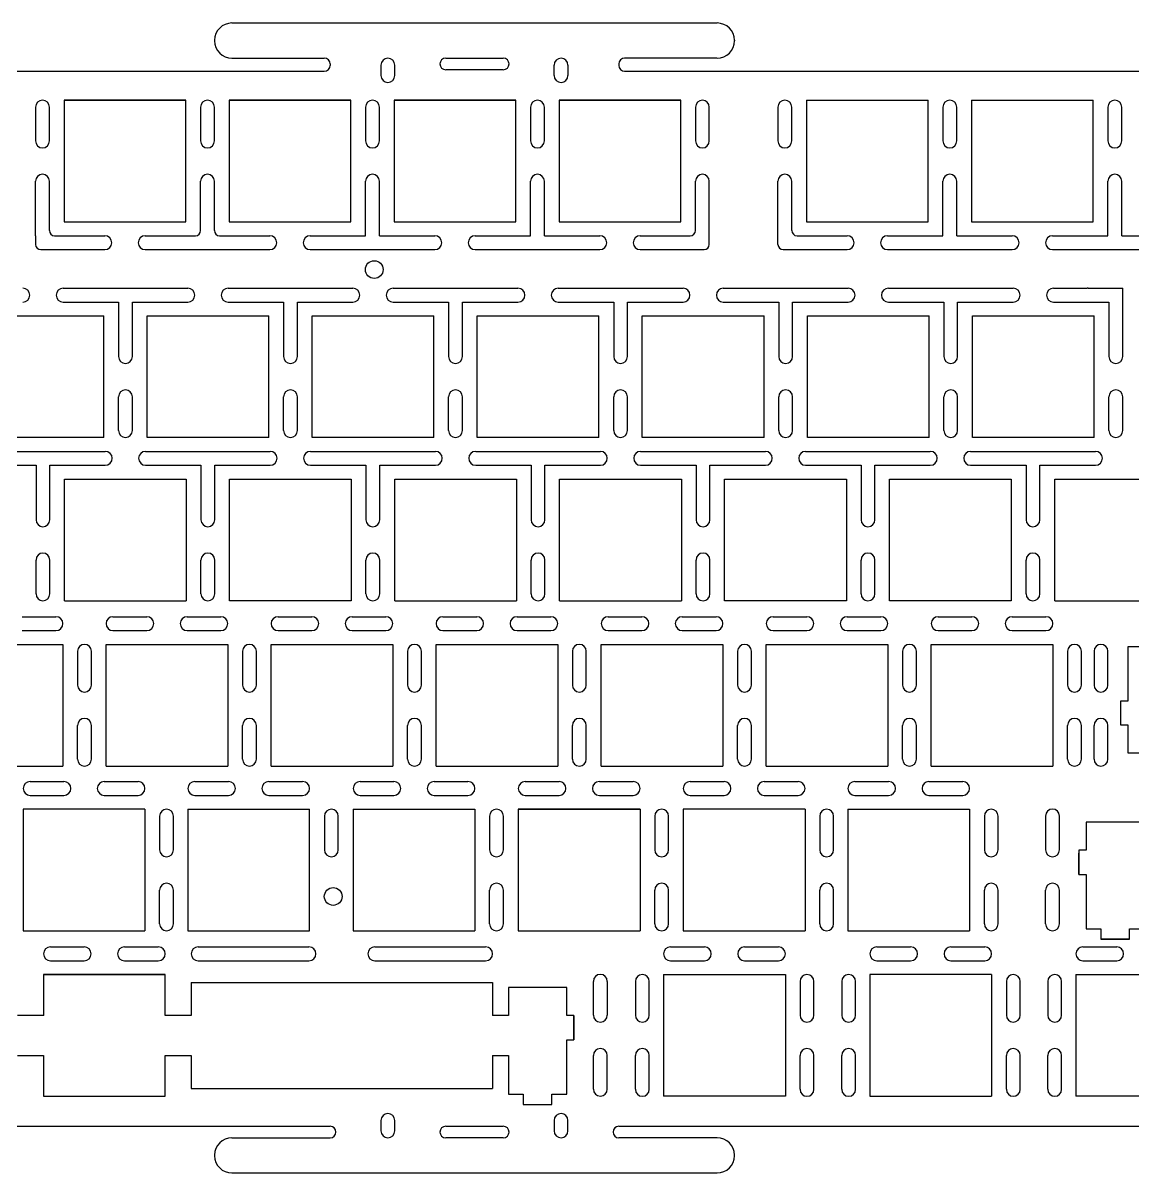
# Model space of a CAD drawing. Header units: millimetres. Extents: x -11 to 6802, y 2 to 721.
# Drawn here: x 6568.4 to 6696.5, y 554.9 to 687.6 of the extents above; entities that cross this region are included whole.
import ezdxf

# ---------------------------------------------------------------- set-up
doc = ezdxf.new("R2010")
doc.units = ezdxf.units.MM

msp = doc.modelspace()

# ---------------------------------------------------------------- linework, layer by layer
for p, q in [((6592.53, 687.634), (6648.53, 687.634)), ((6590.53, 685.634), (6590.53, 685.574)), ((6650.53, 685.634), (6650.53, 685.574)), ((6592.53, 683.574), (6603.19, 683.574)), ((6603.86, 682.904), (6603.86, 682.744)), ((6609.73, 682.774), (6609.73, 681.574)), ((6610.53, 683.574), (6610.53, 683.574)), ((6611.33, 681.574), (6611.33, 682.774)), ((6616.53, 682.904), (6616.53, 682.904)), ((6617.2, 683.574), (6623.84, 683.574)), ((6624.51, 682.904), (6624.51, 682.904)), ((6629.71, 681.574), (6629.71, 682.774)), ((6630.51, 683.574), (6630.51, 683.574)), ((6631.31, 682.774), (6631.31, 681.574)), ((6637.18, 682.904), (6637.18, 682.744)), ((6648.51, 683.574), (6637.85, 683.574)), ((6526.83, 682.074), (6603.19, 682.074)), ((6623.84, 682.234), (6617.2, 682.234)), ((6637.85, 682.074), (6714.21, 682.074)), ((6570.665, 678.714), (6570.665, 678.714)), ((6573.16, 678.714), (6573.16, 664.664)), ((6587.21, 678.714), (6573.16, 678.714)), ((6573.16, 678.714), (6587.21, 678.714)), ((6587.21, 664.664), (6587.21, 678.714)), ((6589.705, 678.714), (6589.705, 678.714)), ((6592.2, 678.714), (6592.2, 664.664)), ((6606.25, 678.714), (6592.2, 678.714)), ((6592.2, 678.714), (6606.25, 678.714)), ((6606.25, 664.664), (6606.25, 678.714)), ((6611.24, 678.714), (6611.24, 664.664)), ((6625.29, 678.714), (6611.24, 678.714)), ((6611.24, 678.714), (6625.29, 678.714)), ((6625.29, 664.664), (6625.29, 678.714)), ((6630.28, 678.714), (6630.28, 664.664)), ((6644.33, 678.714), (6630.28, 678.714)), ((6630.28, 678.714), (6644.33, 678.714)), ((6644.33, 664.664), (6644.33, 678.714)), ((6658.84, 678.714), (6672.89, 678.714)), ((6658.84, 678.714), (6672.89, 678.714)), ((6658.84, 678.714), (6658.84, 664.664)), ((6672.89, 664.664), (6672.89, 678.714)), ((6677.88, 678.714), (6677.88, 664.664)), ((6677.88, 678.714), (6691.93, 678.714)), ((6677.88, 678.714), (6691.93, 678.714)), ((6691.93, 664.664), (6691.93, 678.714)), ((6569.865, 677.914), (6569.865, 674.014)), ((6571.465, 674.014), (6571.465, 677.914)), ((6588.905, 677.914), (6588.905, 674.014)), ((6590.505, 674.014), (6590.505, 677.914)), ((6607.945, 677.914), (6607.945, 674.014)), ((6609.545, 674.014), (6609.545, 677.914)), ((6626.985, 677.914), (6626.985, 674.014)), ((6628.585, 674.014), (6628.585, 677.914)), ((6646.025, 677.914), (6646.025, 674.014)), ((6647.625, 674.014), (6647.625, 677.914)), ((6655.545, 677.914), (6655.545, 674.014)), ((6657.145, 674.014), (6657.145, 677.914)), ((6674.585, 677.914), (6674.585, 674.014)), ((6676.185, 674.014), (6676.185, 677.914)), ((6693.625, 677.914), (6693.625, 674.014)), ((6695.225, 674.014), (6695.225, 677.914)), ((6570.665, 673.214), (6570.665, 673.214)), ((6589.705, 673.214), (6589.705, 673.214)), ((6608.745, 673.214), (6608.745, 673.214)), ((6627.785, 673.214), (6627.785, 673.214)), ((6646.825, 673.214), (6646.825, 673.214)), ((6656.345, 673.214), (6656.345, 673.214)), ((6675.385, 673.214), (6675.385, 673.214)), ((6694.425, 673.214), (6694.425, 673.214)), ((6569.865, 663.069), (6569.865, 669.364)), ((6570.665, 670.164), (6570.665, 670.164)), ((6571.465, 663.669), (6571.465, 669.364)), ((6588.905, 663.669), (6588.905, 669.364)), ((6589.705, 670.164), (6589.705, 670.164)), ((6590.505, 663.669), (6590.505, 669.364)), ((6607.945, 663.069), (6607.945, 669.364)), ((6608.745, 670.164), (6608.745, 670.164)), ((6609.545, 663.069), (6609.545, 669.364)), ((6626.985, 663.069), (6626.985, 669.364)), ((6627.785, 670.164), (6627.785, 670.164)), ((6628.585, 663.069), (6628.585, 669.364)), ((6646.025, 663.669), (6646.025, 669.364)), ((6646.825, 670.164), (6646.825, 670.164)), ((6647.625, 662.069), (6647.625, 669.364)), ((6655.545, 662.069), (6655.545, 669.364)), ((6656.345, 670.164), (6656.345, 670.164)), ((6657.145, 663.669), (6657.145, 669.364)), ((6674.585, 663.069), (6674.585, 669.364)), ((6675.385, 670.164), (6675.385, 670.164)), ((6676.185, 663.069), (6676.185, 669.364)), ((6693.625, 663.069), (6693.625, 669.364)), ((6694.425, 670.164), (6694.425, 670.164)), ((6695.225, 663.069), (6695.225, 669.364)), ((6573.16, 664.664), (6587.21, 664.664)), ((6592.2, 664.664), (6606.25, 664.664)), ((6611.24, 664.664), (6625.29, 664.664)), ((6630.28, 664.664), (6644.33, 664.664)), ((6658.84, 664.664), (6672.89, 664.664)), ((6677.88, 664.664), (6691.93, 664.664)), ((6569.865, 663.069), (6569.865, 662.069)), ((6572.065, 663.069), (6573.96, 663.069)), ((6573.96, 663.069), (6577.86, 663.069)), ((6582.51, 663.069), (6588.305, 663.069)), ((6591.105, 663.069), (6593, 663.069)), ((6593, 663.069), (6596.9, 663.069)), ((6601.55, 663.069), (6607.945, 663.069)), ((6609.545, 663.069), (6612.04, 663.069)), ((6612.04, 663.069), (6615.94, 663.069)), ((6620.59, 663.069), (6626.985, 663.069)), ((6628.585, 663.069), (6631.08, 663.069)), ((6631.08, 663.069), (6634.98, 663.069)), ((6639.63, 663.069), (6645.425, 663.069)), ((6657.745, 663.069), (6659.64, 663.069)), ((6659.64, 663.069), (6663.54, 663.069)), ((6668.19, 663.069), (6674.585, 663.069)), ((6676.185, 663.069), (6678.68, 663.069)), ((6678.68, 663.069), (6682.58, 663.069)), ((6687.23, 663.069), (6693.625, 663.069)), ((6695.225, 663.069), (6697.72, 663.069)), ((6570.465, 661.469), (6573.96, 661.469)), ((6573.96, 661.469), (6577.86, 661.469)), ((6582.51, 661.469), (6593, 661.469)), ((6593, 661.469), (6596.9, 661.469)), ((6601.55, 661.469), (6612.04, 661.469)), ((6612.04, 661.469), (6615.94, 661.469)), ((6620.59, 661.469), (6631.08, 661.469)), ((6631.08, 661.469), (6634.98, 661.469)), ((6639.63, 661.469), (6647.025, 661.469)), ((6656.145, 661.469), (6659.64, 661.469)), ((6659.64, 661.469), (6663.54, 661.469)), ((6668.19, 661.469), (6678.68, 661.469)), ((6678.68, 661.469), (6682.58, 661.469)), ((6687.23, 661.469), (6697.72, 661.469)), ((6573.04, 657.019), (6583.54, 657.019)), ((6583.54, 657.019), (6587.44, 657.019)), ((6592.09, 657.019), (6602.59, 657.019)), ((6602.59, 657.019), (6606.49, 657.019)), ((6611.14, 657.019), (6621.64, 657.019)), ((6621.64, 657.019), (6625.54, 657.019)), ((6630.19, 657.019), (6640.69, 657.019)), ((6640.69, 657.019), (6644.59, 657.019)), ((6649.24, 657.019), (6659.74, 657.019)), ((6659.74, 657.019), (6663.64, 657.019)), ((6668.29, 657.019), (6678.79, 657.019)), ((6678.79, 657.019), (6682.69, 657.019)), ((6687.34, 657.019), (6691.24, 657.019)), ((6691.329, 657.014), (6695.335, 657.014)), ((6695.335, 649.124), (6695.335, 657.014)), ((6573.04, 655.419), (6579.435, 655.419)), ((6579.435, 655.419), (6579.435, 649.124)), ((6581.035, 649.124), (6581.035, 655.419)), ((6581.035, 655.419), (6583.54, 655.419)), ((6583.54, 655.419), (6587.44, 655.419)), ((6592.09, 655.419), (6598.485, 655.419)), ((6598.485, 655.419), (6598.485, 649.124)), ((6600.085, 649.124), (6600.085, 655.419)), ((6600.085, 655.419), (6602.59, 655.419)), ((6602.59, 655.419), (6606.49, 655.419)), ((6611.14, 655.419), (6617.535, 655.419)), ((6617.535, 655.419), (6617.535, 649.124)), ((6619.135, 649.124), (6619.135, 655.419)), ((6619.135, 655.419), (6621.64, 655.419)), ((6621.64, 655.419), (6625.54, 655.419)), ((6630.19, 655.419), (6636.585, 655.419)), ((6636.585, 655.419), (6636.585, 649.124)), ((6638.185, 649.124), (6638.185, 655.419)), ((6638.185, 655.419), (6640.69, 655.419)), ((6640.69, 655.419), (6644.59, 655.419)), ((6649.24, 655.419), (6655.635, 655.419)), ((6655.635, 655.419), (6655.635, 649.124)), ((6657.235, 649.124), (6657.235, 655.419)), ((6657.235, 655.419), (6659.74, 655.419)), ((6659.74, 655.419), (6663.64, 655.419)), ((6668.29, 655.419), (6674.685, 655.419)), ((6674.685, 655.419), (6674.685, 649.124)), ((6676.285, 649.124), (6676.285, 655.419)), ((6676.285, 655.419), (6678.79, 655.419)), ((6678.79, 655.419), (6682.69, 655.419)), ((6687.34, 655.419), (6693.735, 655.419)), ((6693.735, 655.419), (6693.735, 649.124)), ((6563.69, 653.824), (6577.74, 653.824)), ((6577.74, 639.774), (6577.74, 653.824)), ((6582.74, 639.774), (6582.74, 653.824)), ((6582.74, 653.824), (6596.79, 653.824)), ((6596.79, 639.774), (6596.79, 653.824)), ((6601.79, 639.774), (6601.79, 653.824)), ((6601.79, 653.824), (6615.84, 653.824)), ((6615.84, 639.774), (6615.84, 653.824)), ((6620.84, 639.774), (6620.84, 653.824)), ((6620.84, 653.824), (6634.89, 653.824)), ((6634.89, 639.774), (6634.89, 653.824)), ((6639.89, 639.774), (6639.89, 653.824)), ((6639.89, 653.824), (6653.94, 653.824)), ((6653.94, 639.774), (6653.94, 653.824)), ((6658.94, 639.774), (6658.94, 653.824)), ((6658.94, 653.824), (6672.99, 653.824)), ((6672.99, 639.774), (6672.99, 653.824)), ((6677.99, 639.774), (6677.99, 653.824)), ((6677.99, 653.824), (6692.04, 653.824)), ((6692.04, 639.774), (6692.04, 653.824)), ((6580.235, 648.324), (6580.235, 648.324)), ((6599.285, 648.324), (6599.285, 648.324)), ((6618.335, 648.324), (6618.335, 648.324)), ((6637.385, 648.324), (6637.385, 648.324)), ((6656.435, 648.324), (6656.435, 648.324)), ((6675.485, 648.324), (6675.485, 648.324)), ((6694.535, 648.324), (6694.535, 648.324)), ((6580.235, 645.274), (6580.235, 645.274)), ((6599.285, 645.274), (6599.285, 645.274)), ((6618.335, 645.274), (6618.335, 645.274)), ((6637.385, 645.274), (6637.385, 645.274)), ((6656.435, 645.274), (6656.435, 645.274)), ((6675.485, 645.274), (6675.485, 645.274)), ((6694.535, 645.274), (6694.535, 645.274)), ((6579.435, 640.574), (6579.435, 644.474)), ((6581.035, 640.574), (6581.035, 644.474)), ((6598.485, 640.574), (6598.485, 644.474)), ((6600.085, 640.574), (6600.085, 644.474)), ((6617.535, 640.574), (6617.535, 644.474)), ((6619.135, 640.574), (6619.135, 644.474)), ((6636.585, 640.574), (6636.585, 644.474)), ((6638.185, 640.574), (6638.185, 644.474)), ((6655.635, 640.574), (6655.635, 644.474)), ((6657.235, 640.574), (6657.235, 644.474)), ((6674.685, 640.574), (6674.685, 644.474)), ((6676.285, 640.574), (6676.285, 644.474)), ((6693.735, 640.574), (6693.735, 644.474)), ((6695.335, 640.574), (6695.335, 644.474)), ((6577.74, 639.774), (6563.69, 639.774)), ((6580.235, 639.774), (6580.235, 639.774)), ((6596.79, 639.774), (6582.74, 639.774)), ((6599.285, 639.774), (6599.285, 639.774)), ((6615.84, 639.774), (6601.79, 639.774)), ((6618.335, 639.774), (6618.335, 639.774)), ((6634.89, 639.774), (6620.84, 639.774)), ((6637.385, 639.774), (6637.385, 639.774)), ((6653.94, 639.774), (6639.89, 639.774)), ((6656.435, 639.774), (6656.435, 639.774)), ((6672.99, 639.774), (6658.94, 639.774)), ((6675.485, 639.774), (6675.485, 639.774)), ((6692.04, 639.774), (6677.99, 639.774)), ((6694.535, 639.774), (6694.535, 639.774)), ((6563.52, 638.179), (6574.01, 638.179)), ((6574.01, 638.179), (6577.91, 638.179)), ((6582.56, 638.179), (6593.05, 638.179)), ((6593.05, 638.179), (6596.95, 638.179)), ((6601.6, 638.179), (6612.11, 638.179)), ((6612.11, 638.179), (6616.01, 638.179)), ((6620.66, 638.179), (6631.15, 638.179)), ((6631.15, 638.179), (6635.05, 638.179)), ((6639.7, 638.179), (6650.19, 638.179)), ((6650.19, 638.179), (6654.09, 638.179)), ((6658.74, 638.179), (6669.23, 638.179)), ((6669.23, 638.179), (6673.13, 638.179)), ((6677.78, 638.179), (6688.29, 638.179)), ((6688.29, 638.179), (6692.19, 638.179)), ((6563.52, 636.579), (6569.915, 636.579)), ((6569.915, 636.579), (6569.915, 630.284)), ((6571.515, 630.284), (6571.515, 636.579)), ((6571.515, 636.579), (6577.91, 636.579)), ((6582.56, 636.579), (6588.955, 636.579)), ((6588.955, 636.579), (6588.955, 630.284)), ((6590.555, 630.284), (6590.555, 636.579)), ((6590.555, 636.579), (6593.05, 636.579)), ((6593.05, 636.579), (6596.95, 636.579)), ((6601.6, 636.579), (6607.995, 636.579)), ((6607.995, 636.579), (6607.995, 630.284)), ((6609.595, 630.284), (6609.595, 636.579)), ((6609.595, 636.579), (6612.11, 636.579)), ((6612.11, 636.579), (6616.01, 636.579)), ((6620.66, 636.579), (6627.055, 636.579)), ((6627.055, 636.579), (6627.055, 630.284)), ((6628.655, 630.284), (6628.655, 636.579)), ((6628.655, 636.579), (6631.15, 636.579)), ((6631.15, 636.579), (6635.05, 636.579)), ((6639.7, 636.579), (6646.095, 636.579)), ((6646.095, 636.579), (6646.095, 630.284)), ((6647.695, 630.284), (6647.695, 636.579)), ((6647.695, 636.579), (6650.19, 636.579)), ((6650.19, 636.579), (6654.09, 636.579)), ((6658.74, 636.579), (6665.135, 636.579)), ((6665.135, 636.579), (6665.135, 630.284)), ((6666.735, 630.284), (6666.735, 636.579)), ((6666.735, 636.579), (6669.23, 636.579)), ((6669.23, 636.579), (6673.13, 636.579)), ((6677.78, 636.579), (6684.175, 636.579)), ((6684.175, 636.579), (6684.175, 630.284)), ((6685.775, 630.284), (6685.775, 636.579)), ((6685.775, 636.579), (6688.29, 636.579)), ((6688.29, 636.579), (6692.19, 636.579)), ((6573.21, 620.934), (6573.21, 634.984)), ((6573.21, 634.984), (6587.26, 634.984)), ((6587.26, 634.984), (6587.26, 620.934)), ((6592.25, 620.934), (6592.25, 634.984)), ((6592.25, 634.984), (6606.3, 634.984)), ((6606.3, 634.984), (6606.3, 620.934)), ((6611.31, 620.934), (6611.31, 634.984)), ((6611.31, 634.984), (6625.36, 634.984)), ((6625.36, 634.984), (6625.36, 620.934)), ((6630.35, 620.934), (6630.35, 634.984)), ((6630.35, 634.984), (6644.4, 634.984)), ((6644.4, 634.984), (6644.4, 620.934)), ((6649.39, 620.934), (6649.39, 634.984)), ((6649.39, 634.984), (6663.44, 634.984)), ((6663.44, 634.984), (6663.44, 620.934)), ((6668.43, 620.934), (6668.43, 634.984)), ((6668.43, 634.984), (6682.48, 634.984)), ((6682.48, 634.984), (6682.48, 620.934)), ((6687.49, 620.934), (6687.49, 634.984)), ((6687.49, 634.984), (6701.54, 634.984)), ((6570.715, 629.484), (6570.715, 629.484)), ((6589.755, 629.484), (6589.755, 629.484)), ((6608.795, 629.484), (6608.795, 629.484)), ((6627.855, 629.484), (6627.855, 629.484)), ((6646.895, 629.484), (6646.895, 629.484)), ((6665.935, 629.484), (6665.935, 629.484)), ((6684.975, 629.484), (6684.975, 629.484)), ((6569.915, 621.734), (6569.915, 625.634)), ((6570.715, 626.434), (6570.715, 626.434)), ((6571.515, 621.734), (6571.515, 625.634)), ((6588.955, 621.734), (6588.955, 625.634)), ((6589.755, 626.434), (6589.755, 626.434)), ((6590.555, 621.734), (6590.555, 625.634)), ((6607.995, 621.734), (6607.995, 625.634)), ((6608.795, 626.434), (6608.795, 626.434)), ((6609.595, 621.734), (6609.595, 625.634)), ((6627.055, 621.734), (6627.055, 625.634)), ((6627.855, 626.434), (6627.855, 626.434)), ((6628.655, 621.734), (6628.655, 625.634)), ((6646.095, 621.734), (6646.095, 625.634)), ((6646.895, 626.434), (6646.895, 626.434)), ((6647.695, 621.734), (6647.695, 625.634)), ((6665.135, 621.734), (6665.135, 625.634)), ((6665.935, 626.434), (6665.935, 626.434)), ((6666.735, 621.734), (6666.735, 625.634)), ((6684.175, 621.734), (6684.175, 625.634)), ((6684.975, 626.434), (6684.975, 626.434)), ((6685.775, 621.734), (6685.775, 625.634)), ((6570.715, 620.934), (6570.715, 620.934)), ((6573.21, 620.934), (6587.26, 620.934)), ((6589.755, 620.934), (6589.755, 620.934)), ((6606.3, 620.934), (6592.25, 620.934)), ((6608.795, 620.934), (6608.795, 620.934)), ((6611.31, 620.934), (6625.36, 620.934)), ((6627.855, 620.934), (6627.855, 620.934)), ((6630.35, 620.934), (6644.4, 620.934)), ((6646.895, 620.934), (6646.895, 620.934)), ((6663.44, 620.934), (6649.39, 620.934)), ((6665.935, 620.934), (6665.935, 620.934)), ((6682.48, 620.934), (6668.43, 620.934)), ((6684.975, 620.934), (6684.975, 620.934)), ((6687.49, 620.934), (6701.54, 620.934)), ((6568.32, 619.089), (6572.22, 619.089)), ((6578.8, 619.089), (6582.7, 619.089)), ((6587.35, 619.089), (6591.25, 619.089)), ((6597.85, 619.089), (6601.75, 619.089)), ((6606.4, 619.089), (6610.3, 619.089)), ((6616.88, 619.089), (6620.78, 619.089)), ((6625.43, 619.089), (6629.33, 619.089)), ((6635.95, 619.089), (6639.85, 619.089)), ((6644.5, 619.089), (6648.4, 619.089)), ((6654.98, 619.089), (6658.88, 619.089)), ((6663.53, 619.089), (6667.43, 619.089)), ((6674.03, 619.089), (6677.93, 619.089)), ((6682.58, 619.089), (6686.48, 619.089)), ((6568.32, 617.489), (6572.22, 617.489)), ((6578.8, 617.489), (6582.7, 617.489)), ((6587.35, 617.489), (6591.25, 617.489)), ((6597.85, 617.489), (6601.75, 617.489)), ((6606.4, 617.489), (6610.3, 617.489)), ((6616.88, 617.489), (6620.78, 617.489)), ((6625.43, 617.489), (6629.33, 617.489)), ((6635.95, 617.489), (6639.85, 617.489)), ((6644.5, 617.489), (6648.4, 617.489)), ((6654.98, 617.489), (6658.88, 617.489)), ((6663.53, 617.489), (6667.43, 617.489)), ((6674.03, 617.489), (6677.93, 617.489)), ((6682.58, 617.489), (6686.48, 617.489)), ((6558.97, 615.894), (6573.02, 615.894)), ((6573.02, 615.894), (6573.02, 601.844)), ((6574.715, 615.094), (6574.715, 611.194)), ((6576.315, 611.194), (6576.315, 615.094)), ((6578, 601.844), (6578, 615.894)), ((6578, 615.894), (6592.05, 615.894)), ((6592.05, 615.894), (6592.05, 601.844)), ((6593.745, 615.094), (6593.745, 611.194)), ((6595.345, 611.194), (6595.345, 615.094)), ((6597.05, 601.844), (6597.05, 615.894)), ((6597.05, 615.894), (6611.1, 615.894)), ((6611.1, 615.894), (6611.1, 601.844)), ((6612.795, 615.094), (6612.795, 611.194)), ((6614.395, 611.194), (6614.395, 615.094)), ((6616.08, 601.844), (6616.08, 615.894)), ((6616.08, 615.894), (6630.13, 615.894)), ((6630.13, 615.894), (6630.13, 601.844)), ((6631.825, 615.094), (6631.825, 611.194)), ((6633.425, 611.194), (6633.425, 615.094)), ((6635.15, 601.844), (6635.15, 615.894)), ((6635.15, 615.894), (6649.2, 615.894)), ((6649.2, 615.894), (6649.2, 601.844)), ((6650.895, 615.094), (6650.895, 611.194)), ((6652.495, 611.194), (6652.495, 615.094)), ((6654.18, 601.844), (6654.18, 615.894)), ((6654.18, 615.894), (6668.23, 615.894)), ((6668.23, 615.894), (6668.23, 601.844)), ((6669.925, 615.094), (6669.925, 611.194)), ((6671.525, 611.194), (6671.525, 615.094)), ((6673.23, 601.844), (6673.23, 615.894)), ((6673.23, 615.894), (6687.28, 615.894)), ((6687.28, 615.894), (6687.28, 601.844)), ((6688.975, 615.094), (6688.975, 611.194)), ((6690.575, 611.194), (6690.575, 615.094)), ((6692.025, 615.094), (6692.025, 611.194)), ((6693.625, 611.194), (6693.625, 615.094)), ((6575.515, 610.394), (6575.515, 610.394)), ((6594.545, 610.394), (6594.545, 610.394)), ((6613.595, 610.394), (6613.595, 610.394)), ((6632.625, 610.394), (6632.625, 610.394)), ((6651.695, 610.394), (6651.695, 610.394)), ((6670.725, 610.394), (6670.725, 610.394)), ((6689.775, 610.394), (6689.775, 610.394)), ((6692.825, 610.394), (6692.825, 610.394)), ((6575.515, 607.344), (6575.515, 607.344)), ((6594.545, 607.344), (6594.545, 607.344)), ((6613.595, 607.344), (6613.595, 607.344)), ((6632.625, 607.344), (6632.625, 607.344)), ((6651.695, 607.344), (6651.695, 607.344)), ((6670.725, 607.344), (6670.725, 607.344)), ((6689.775, 607.344), (6689.775, 607.344)), ((6692.825, 607.344), (6692.825, 607.344)), ((6574.715, 602.644), (6574.715, 606.544)), ((6576.315, 602.644), (6576.315, 606.544)), ((6593.745, 602.644), (6593.745, 606.544)), ((6595.345, 602.644), (6595.345, 606.544)), ((6612.795, 602.644), (6612.795, 606.544)), ((6614.395, 602.644), (6614.395, 606.544)), ((6631.825, 602.644), (6631.825, 606.544)), ((6633.425, 602.644), (6633.425, 606.544)), ((6650.895, 602.644), (6650.895, 606.544)), ((6652.495, 602.644), (6652.495, 606.544)), ((6669.925, 602.644), (6669.925, 606.544)), ((6671.525, 602.644), (6671.525, 606.544)), ((6688.975, 602.644), (6688.975, 606.544)), ((6690.575, 602.644), (6690.575, 606.544)), ((6692.025, 602.644), (6692.025, 606.544)), ((6693.625, 602.644), (6693.625, 606.544)), ((6558.97, 601.844), (6573.02, 601.844)), ((6575.515, 601.844), (6575.515, 601.844)), ((6578, 601.844), (6592.05, 601.844)), ((6594.545, 601.844), (6594.545, 601.844)), ((6597.05, 601.844), (6611.1, 601.844)), ((6613.595, 601.844), (6613.595, 601.844)), ((6616.08, 601.844), (6630.13, 601.844)), ((6632.625, 601.844), (6632.625, 601.844)), ((6635.15, 601.844), (6649.2, 601.844)), ((6651.695, 601.844), (6651.695, 601.844)), ((6654.18, 601.844), (6668.23, 601.844)), ((6670.725, 601.844), (6670.725, 601.844)), ((6673.23, 601.844), (6687.28, 601.844)), ((6689.775, 601.844), (6689.775, 601.844)), ((6692.825, 601.844), (6692.825, 601.844)), ((6569.24, 600.064), (6573.14, 600.064)), ((6577.79, 600.064), (6581.69, 600.064)), ((6588.24, 600.064), (6592.14, 600.064)), ((6596.79, 600.064), (6600.69, 600.064)), ((6607.32, 600.064), (6611.22, 600.064)), ((6615.87, 600.064), (6619.77, 600.064)), ((6626.38, 600.064), (6630.28, 600.064)), ((6634.93, 600.064), (6638.83, 600.064)), ((6645.42, 600.064), (6649.32, 600.064)), ((6653.97, 600.064), (6657.87, 600.064)), ((6664.42, 600.064), (6668.32, 600.064)), ((6672.97, 600.064), (6676.87, 600.064)), ((6569.24, 598.464), (6573.14, 598.464)), ((6577.79, 598.464), (6581.69, 598.464)), ((6588.24, 598.464), (6592.14, 598.464)), ((6596.79, 598.464), (6600.69, 598.464)), ((6607.32, 598.464), (6611.22, 598.464)), ((6615.87, 598.464), (6619.77, 598.464)), ((6626.38, 598.464), (6630.28, 598.464)), ((6634.93, 598.464), (6638.83, 598.464)), ((6645.42, 598.464), (6649.32, 598.464)), ((6653.97, 598.464), (6657.87, 598.464)), ((6664.42, 598.464), (6668.32, 598.464)), ((6672.97, 598.464), (6676.87, 598.464)), ((6568.44, 596.874), (6568.44, 582.824)), ((6582.49, 596.874), (6568.44, 596.874)), ((6582.49, 596.874), (6582.49, 582.824)), ((6587.44, 596.874), (6601.49, 596.874)), ((6587.44, 596.874), (6587.44, 582.824)), ((6587.44, 596.874), (6601.49, 596.874)), ((6587.44, 596.874), (6601.49, 596.874)), ((6587.44, 596.874), (6601.49, 596.874)), ((6601.49, 582.824), (6601.49, 596.874)), ((6606.52, 596.874), (6620.57, 596.874)), ((6606.52, 596.874), (6606.52, 582.824)), ((6606.52, 596.874), (6620.57, 596.874)), ((6606.52, 596.874), (6620.57, 596.874)), ((6620.57, 596.874), (6620.57, 582.824)), ((6625.58, 596.874), (6625.58, 582.824)), ((6639.63, 596.874), (6625.58, 596.874)), ((6625.58, 596.874), (6639.63, 596.874)), ((6639.63, 596.874), (6639.63, 582.824)), ((6644.62, 596.874), (6644.62, 582.824)), ((6658.67, 596.874), (6644.62, 596.874)), ((6658.67, 596.874), (6658.67, 582.824)), ((6663.62, 596.874), (6677.67, 596.874)), ((6663.62, 596.874), (6663.62, 582.824)), ((6663.62, 596.874), (6677.67, 596.874)), ((6663.62, 596.874), (6677.67, 596.874)), ((6663.62, 596.874), (6677.67, 596.874)), ((6663.62, 596.874), (6663.62, 582.824)), ((6677.67, 596.874), (6677.67, 582.824)), ((6677.67, 596.874), (6677.67, 582.824)), ((6584.185, 596.074), (6584.185, 592.174)), ((6585.785, 592.174), (6585.785, 596.074)), ((6603.205, 596.074), (6603.205, 592.174)), ((6604.805, 592.174), (6604.805, 596.074)), ((6622.265, 596.074), (6622.265, 592.174)), ((6623.865, 592.174), (6623.865, 596.074)), ((6641.325, 596.074), (6641.325, 592.174)), ((6642.925, 592.174), (6642.925, 596.074)), ((6660.365, 596.074), (6660.365, 592.174)), ((6661.965, 592.174), (6661.965, 596.074)), ((6679.365, 596.074), (6679.365, 592.174)), ((6680.965, 592.174), (6680.965, 596.074)), ((6686.43, 596.079), (6686.43, 592.179)), ((6688.03, 592.179), (6688.03, 596.079)), ((6584.985, 591.374), (6584.985, 591.374)), ((6604.005, 591.374), (6604.005, 591.374)), ((6623.065, 591.374), (6623.065, 591.374)), ((6642.125, 591.374), (6642.125, 591.374)), ((6661.165, 591.374), (6661.165, 591.374)), ((6680.165, 591.374), (6680.165, 591.374)), ((6687.23, 591.379), (6687.23, 591.379)), ((6690.275, 589.339), (6690.275, 591.783)), ((6584.985, 588.324), (6584.985, 588.324)), ((6623.065, 588.324), (6623.065, 588.324)), ((6642.125, 588.324), (6642.125, 588.324)), ((6661.165, 588.324), (6661.165, 588.324)), ((6680.165, 588.324), (6680.165, 588.324)), ((6687.23, 588.329), (6687.23, 588.329)), ((6584.185, 583.624), (6584.185, 587.524)), ((6585.785, 583.624), (6585.785, 587.524)), ((6622.265, 583.624), (6622.265, 587.524)), ((6623.865, 583.624), (6623.865, 587.524)), ((6641.325, 583.624), (6641.325, 587.524)), ((6642.925, 583.624), (6642.925, 587.524)), ((6660.365, 583.624), (6660.365, 587.524)), ((6661.965, 583.624), (6661.965, 587.524)), ((6679.365, 583.624), (6679.365, 587.524)), ((6680.965, 583.624), (6680.965, 587.524)), ((6686.43, 583.629), (6686.43, 587.529)), ((6688.03, 583.629), (6688.03, 587.529)), ((6568.44, 582.824), (6582.49, 582.824)), ((6584.985, 582.824), (6584.985, 582.824)), ((6587.44, 582.824), (6601.49, 582.824)), ((6606.52, 582.824), (6620.57, 582.824)), ((6623.065, 582.824), (6623.065, 582.824)), ((6625.58, 582.824), (6639.63, 582.824)), ((6642.125, 582.824), (6642.125, 582.824)), ((6644.62, 582.824), (6658.67, 582.824)), ((6661.165, 582.824), (6661.165, 582.824)), ((6663.62, 582.824), (6677.67, 582.824)), ((6680.165, 582.824), (6680.165, 582.824)), ((6687.23, 582.829), (6687.23, 582.829)), ((6696.123, 581.869), (6692.824, 581.869)), ((6571.58, 580.964), (6575.48, 580.964)), ((6580.13, 580.964), (6584.03, 580.964)), ((6588.63, 580.964), (6601.42, 580.964)), ((6609.02, 580.964), (6621.81, 580.964)), ((6643.15, 580.964), (6647.05, 580.964)), ((6651.7, 580.964), (6655.6, 580.964)), ((6666.96, 580.964), (6670.86, 580.964)), ((6675.51, 580.964), (6679.41, 580.964)), ((6690.74, 580.964), (6694.64, 580.964)), ((6571.58, 579.364), (6575.48, 579.364)), ((6580.13, 579.364), (6584.03, 579.364)), ((6588.63, 579.364), (6601.42, 579.364)), ((6609.02, 579.364), (6621.81, 579.364)), ((6643.15, 579.364), (6647.05, 579.364)), ((6651.7, 579.364), (6655.6, 579.364)), ((6666.96, 579.364), (6670.86, 579.364)), ((6675.51, 579.364), (6679.41, 579.364)), ((6690.74, 579.364), (6694.64, 579.364)), ((6570.78, 577.774), (6584.83, 577.774)), ((6570.78, 577.774), (6570.78, 573.048)), ((6584.83, 577.774), (6570.78, 577.774)), ((6584.83, 573.048), (6584.83, 577.774)), ((6642.35, 577.774), (6656.4, 577.774)), ((6642.35, 577.774), (6642.35, 563.724)), ((6656.4, 577.774), (6656.4, 563.724)), ((6680.21, 577.774), (6666.16, 577.774)), ((6666.16, 577.774), (6666.16, 563.724)), ((6680.21, 577.774), (6680.21, 563.724)), ((6689.94, 577.774), (6703.99, 577.774)), ((6689.94, 577.774), (6689.94, 563.724)), ((6587.83, 576.874), (6587.83, 573.048)), ((6587.83, 576.874), (6622.61, 576.874)), ((6622.61, 576.874), (6622.61, 573.048)), ((6634.249, 573.089), (6634.249, 576.989)), ((6635.849, 576.989), (6635.849, 573.089)), ((6639.095, 576.974), (6639.095, 573.074)), ((6640.695, 573.074), (6640.695, 576.974)), ((6658.095, 576.974), (6658.095, 573.074)), ((6659.695, 573.074), (6659.695, 576.974)), ((6662.905, 576.974), (6662.905, 573.074)), ((6664.505, 573.074), (6664.505, 576.974)), ((6681.905, 576.974), (6681.905, 573.074)), ((6683.505, 573.074), (6683.505, 576.974)), ((6686.685, 576.974), (6686.685, 573.074)), ((6688.285, 573.074), (6688.285, 576.974)), ((6632.005, 573.048), (6632.005, 570.249)), ((6635.049, 572.289), (6635.049, 572.289)), ((6639.895, 572.274), (6639.895, 572.274)), ((6658.895, 572.274), (6658.895, 572.274)), ((6663.705, 572.274), (6663.705, 572.274)), ((6682.705, 572.274), (6682.705, 572.274)), ((6687.485, 572.274), (6687.485, 572.274)), ((6570.78, 568.448), (6570.78, 563.724)), ((6584.83, 563.724), (6584.83, 568.448)), ((6587.83, 568.448), (6587.83, 564.624)), ((6622.61, 568.448), (6622.61, 564.624)), ((6634.249, 564.539), (6634.249, 568.439)), ((6635.049, 569.239), (6635.049, 569.239)), ((6635.849, 564.539), (6635.849, 568.439)), ((6639.095, 564.524), (6639.095, 568.424)), ((6639.895, 569.224), (6639.895, 569.224)), ((6640.695, 564.524), (6640.695, 568.424)), ((6658.095, 564.524), (6658.095, 568.424)), ((6658.895, 569.224), (6658.895, 569.224)), ((6659.695, 564.524), (6659.695, 568.424)), ((6662.905, 564.524), (6662.905, 568.424)), ((6663.705, 569.224), (6663.705, 569.224)), ((6664.505, 564.524), (6664.505, 568.424)), ((6681.905, 564.524), (6681.905, 568.424)), ((6682.705, 569.224), (6682.705, 569.224)), ((6683.505, 564.524), (6683.505, 568.424)), ((6686.685, 564.524), (6686.685, 568.424)), ((6687.485, 569.224), (6687.485, 569.224)), ((6688.285, 564.524), (6688.285, 568.424)), ((6587.83, 564.624), (6622.61, 564.624)), ((6570.78, 563.724), (6584.83, 563.724)), ((6570.78, 563.724), (6584.83, 563.724)), ((6570.78, 563.724), (6584.83, 563.724)), ((6635.049, 563.739), (6635.049, 563.739)), ((6639.895, 563.724), (6639.895, 563.724)), ((6656.4, 563.724), (6642.35, 563.724)), ((6658.895, 563.724), (6658.895, 563.724)), ((6663.705, 563.724), (6663.705, 563.724)), ((6666.16, 563.724), (6680.21, 563.724)), ((6682.705, 563.724), (6682.705, 563.724)), ((6687.485, 563.724), (6687.485, 563.724)), ((6703.99, 563.724), (6689.94, 563.724)), ((6610.53, 561.724), (6610.53, 561.724)), ((6630.51, 561.724), (6630.51, 561.724)), ((6609.73, 560.924), (6609.73, 559.724)), ((6611.33, 559.724), (6611.33, 560.924)), ((6629.71, 560.924), (6629.71, 559.724)), ((6631.31, 559.724), (6631.31, 560.924)), ((6526.16, 560.264), (6603.86, 560.264)), ((6604.53, 559.594), (6604.53, 559.594)), ((6616.53, 559.594), (6616.53, 559.594)), ((6617.2, 560.264), (6623.84, 560.264)), ((6624.51, 559.594), (6624.51, 559.594)), ((6636.51, 559.594), (6636.51, 559.594)), ((6637.18, 560.264), (6714.88, 560.264)), ((6592.53, 558.924), (6603.86, 558.924)), ((6623.84, 558.924), (6617.2, 558.924)), ((6648.51, 558.924), (6637.18, 558.924)), ((6590.53, 556.924), (6590.53, 556.864)), ((6650.53, 556.864), (6650.53, 556.924)), ((6592.53, 554.864), (6648.53, 554.864))]:
    msp.add_line(p, q)
at = {"color": 0}
for points in [[(6704.2, 606.58), (6702.7, 606.58), (6702.7, 603.35), (6695.949, 603.35), (6695.949, 606.58), (6695.125, 606.58), (6695.125, 609.379), (6695.949, 609.379), (6695.949, 615.648), (6697.674, 615.648), (6697.674, 616.849), (6700.973, 616.849), (6700.973, 615.648), (6702.7, 615.648), (6702.7, 611.179), (6704.2, 611.179)], [(6699.35, 592.138), (6697.85, 592.138), (6697.85, 595.368), (6691.099, 595.368), (6691.099, 592.138), (6690.275, 592.138), (6690.275, 589.339), (6691.099, 589.339), (6691.099, 583.069), (6692.824, 583.069), (6692.824, 581.869), (6696.123, 581.869), (6696.123, 583.069), (6697.85, 583.069), (6697.85, 587.538), (6699.35, 587.538)], [(6570.805, 577.748), (6570.805, 577.748)], [(6622.61, 568.448), (6624.43, 568.448), (6624.43, 563.979), (6626.154, 563.979), (6626.154, 562.779), (6629.454, 562.779), (6629.454, 563.979), (6631.179, 563.979), (6631.179, 570.249), (6632.005, 570.249), (6632.005, 573.048), (6631.179, 573.048), (6631.179, 576.278), (6624.43, 576.278), (6624.43, 573.048), (6622.61, 573.048)], [(6570.805, 573.048), (6567.78, 573.048)], [(6587.83, 573.048), (6584.804, 573.048)], [(6567.78, 568.448), (6570.78, 568.448)], [(6584.83, 568.448), (6587.83, 568.448)]]:
    msp.add_lwpolyline(points, dxfattribs=at)
for centre in [(6608.955, 659.169), (6604.215, 586.789)]:
    msp.add_circle(centre, 1.025)
for centre, radius, start, end in [((6592.53, 685.634), 2, 90, 180), ((6648.53, 685.634), 2, 0, 90), ((6592.53, 685.574), 2, 180, 270), ((6648.53, 685.574), 2, 270, 0), ((6603.19, 682.904), 0.67, 360, 90), ((6603.19, 682.744), 0.67, 270, 360), ((6610.53, 682.774), 0.8, 90, 180), ((6610.53, 682.774), 0.8, 0, 90), ((6617.2, 682.904), 0.67, 90, 180), ((6617.2, 682.904), 0.67, 180, 270), ((6623.84, 682.904), 0.67, 0, 90), ((6623.84, 682.904), 0.67, 270, 0), ((6630.51, 682.774), 0.8, 90, 180), ((6630.51, 682.774), 0.8, 360, 90), ((6637.85, 682.904), 0.67, 90, 180), ((6637.85, 682.744), 0.67, 180, 270), ((6610.53, 681.574), 0.8, 180, 270), ((6610.53, 681.574), 0.8, 270, 0), ((6630.51, 681.574), 0.8, 180, 270), ((6630.51, 681.574), 0.8, 270, 0), ((6570.665, 677.914), 0.8, 90, 180), ((6570.665, 677.914), 0.8, 0, 90), ((6589.705, 677.914), 0.8, 90, 180), ((6589.705, 677.914), 0.8, 0, 90), ((6608.745, 677.914), 0.8, 90, 180), ((6608.745, 677.914), 0.8, 0, 90), ((6627.785, 677.914), 0.8, 90, 180), ((6627.785, 677.914), 0.8, 0, 90), ((6646.825, 677.914), 0.8, 90, 180), ((6646.825, 677.914), 0.8, 0, 90), ((6656.345, 677.914), 0.8, 90, 180), ((6656.345, 677.914), 0.8, 0, 90), ((6675.385, 677.914), 0.8, 90, 180), ((6675.385, 677.914), 0.8, 0, 90), ((6694.425, 677.914), 0.8, 90, 180), ((6694.425, 677.914), 0.8, 0, 90), ((6570.665, 674.014), 0.8, 180, 270), ((6570.665, 674.014), 0.8, 270, 0), ((6589.705, 674.014), 0.8, 180, 270), ((6589.705, 674.014), 0.8, 270, 0), ((6608.745, 674.014), 0.8, 180, 270), ((6608.745, 674.014), 0.8, 270, 0), ((6627.785, 674.014), 0.8, 180, 270), ((6627.785, 674.014), 0.8, 270, 0), ((6646.825, 674.014), 0.8, 180, 270), ((6646.825, 674.014), 0.8, 270, 0), ((6656.345, 674.014), 0.8, 180, 270), ((6656.345, 674.014), 0.8, 270, 0), ((6675.385, 674.014), 0.8, 180, 270), ((6675.385, 674.014), 0.8, 270, 0), ((6694.425, 674.014), 0.8, 180, 270), ((6694.425, 674.014), 0.8, 270, 0), ((6570.665, 669.364), 0.8, 90, 180), ((6570.665, 669.364), 0.8, 0, 90), ((6589.705, 669.364), 0.8, 90, 180), ((6589.705, 669.364), 0.8, 0, 90), ((6608.745, 669.364), 0.8, 90, 180), ((6608.745, 669.364), 0.8, 0, 90), ((6627.785, 669.364), 0.8, 90, 180), ((6627.785, 669.364), 0.8, 0, 90), ((6646.825, 669.364), 0.8, 90, 180), ((6646.825, 669.364), 0.8, 0, 90), ((6656.345, 669.364), 0.8, 90, 180), ((6656.345, 669.364), 0.8, 0, 90), ((6675.385, 669.364), 0.8, 90, 180), ((6675.385, 669.364), 0.8, 0, 90), ((6694.425, 669.364), 0.8, 90, 180), ((6694.425, 669.364), 0.8, 0, 90), ((6572.065, 663.669), 0.6, 180, 270), ((6577.86, 662.269), 0.8, 270, 90), ((6582.51, 662.269), 0.8, 90, 270), ((6588.305, 663.669), 0.6, 270, 0), ((6591.105, 663.669), 0.6, 180, 270), ((6596.9, 662.269), 0.8, 270, 90), ((6601.55, 662.269), 0.8, 90, 270), ((6615.94, 662.269), 0.8, 270, 90), ((6620.59, 662.269), 0.8, 90, 270), ((6634.98, 662.269), 0.8, 270, 90), ((6639.63, 662.269), 0.8, 90, 270), ((6645.425, 663.669), 0.6, 270, 0), ((6657.745, 663.669), 0.6, 180, 270), ((6663.54, 662.269), 0.8, 270, 90), ((6668.19, 662.269), 0.8, 90, 270), ((6682.58, 662.269), 0.8, 270, 90), ((6687.23, 662.269), 0.8, 90, 270), ((6570.465, 662.069), 0.6, 180, 270), ((6647.025, 662.069), 0.6, 270, 0), ((6656.145, 662.069), 0.6, 180, 270), ((6568.39, 656.219), 0.8, 270, 90), ((6573.04, 656.219), 0.8, 90, 270), ((6587.44, 656.219), 0.8, 270, 90), ((6592.09, 656.219), 0.8, 90, 270), ((6606.49, 656.219), 0.8, 270, 90), ((6611.14, 656.219), 0.8, 90, 270), ((6625.54, 656.219), 0.8, 270, 90), ((6630.19, 656.219), 0.8, 90, 270), ((6644.59, 656.219), 0.8, 270, 90), ((6649.24, 656.219), 0.8, 90, 270), ((6663.64, 656.219), 0.8, 270, 90), ((6668.29, 656.219), 0.8, 90, 270), ((6682.69, 656.219), 0.8, 270, 90), ((6687.34, 656.219), 0.8, 90, 270), ((6691.24, 656.219), 0.8, 83.5908, 90), ((6580.235, 649.124), 0.8, 180, 270), ((6580.235, 649.124), 0.8, 270, 0), ((6599.285, 649.124), 0.8, 180, 270), ((6599.285, 649.124), 0.8, 270, 0), ((6618.335, 649.124), 0.8, 180, 270), ((6618.335, 649.124), 0.8, 270, 0), ((6637.385, 649.124), 0.8, 180, 270), ((6637.385, 649.124), 0.8, 270, 0), ((6656.435, 649.124), 0.8, 180, 270), ((6656.435, 649.124), 0.8, 270, 0), ((6675.485, 649.124), 0.8, 180, 270), ((6675.485, 649.124), 0.8, 270, 0), ((6694.535, 649.124), 0.8, 180, 270), ((6694.535, 649.124), 0.8, 270, 0), ((6580.235, 644.474), 0.8, 90, 180), ((6580.235, 644.474), 0.8, 0, 90), ((6599.285, 644.474), 0.8, 90, 180), ((6599.285, 644.474), 0.8, 0, 90), ((6618.335, 644.474), 0.8, 90, 180), ((6618.335, 644.474), 0.8, 0, 90), ((6637.385, 644.474), 0.8, 90, 180), ((6637.385, 644.474), 0.8, 0, 90), ((6656.435, 644.474), 0.8, 90, 180), ((6656.435, 644.474), 0.8, 0, 90), ((6675.485, 644.474), 0.8, 90, 180), ((6675.485, 644.474), 0.8, 0, 90), ((6694.535, 644.474), 0.8, 90, 180), ((6694.535, 644.474), 0.8, 0, 90), ((6580.235, 640.574), 0.8, 180, 270), ((6580.235, 640.574), 0.8, 270, 0), ((6599.285, 640.574), 0.8, 180, 270), ((6599.285, 640.574), 0.8, 270, 0), ((6618.335, 640.574), 0.8, 180, 270), ((6618.335, 640.574), 0.8, 270, 0), ((6637.385, 640.574), 0.8, 180, 270), ((6637.385, 640.574), 0.8, 270, 0), ((6656.435, 640.574), 0.8, 180, 270), ((6656.435, 640.574), 0.8, 270, 0), ((6675.485, 640.574), 0.8, 180, 270), ((6675.485, 640.574), 0.8, 270, 0), ((6694.535, 640.574), 0.8, 180, 270), ((6694.535, 640.574), 0.8, 270, 0), ((6577.91, 637.379), 0.8, 270, 90), ((6582.56, 637.379), 0.8, 90, 270), ((6596.95, 637.379), 0.8, 270, 90), ((6601.6, 637.379), 0.8, 90, 270), ((6616.01, 637.379), 0.8, 270, 90), ((6620.66, 637.379), 0.8, 90, 270), ((6635.05, 637.379), 0.8, 270, 90), ((6639.7, 637.379), 0.8, 90, 270), ((6654.09, 637.379), 0.8, 270, 90), ((6658.74, 637.379), 0.8, 90, 270), ((6673.13, 637.379), 0.8, 270, 90), ((6677.78, 637.379), 0.8, 90, 270), ((6692.19, 637.379), 0.8, 270, 90), ((6570.715, 630.284), 0.8, 180, 270), ((6570.715, 630.284), 0.8, 270, 0), ((6589.755, 630.284), 0.8, 180, 270), ((6589.755, 630.284), 0.8, 270, 0), ((6608.795, 630.284), 0.8, 180, 270), ((6608.795, 630.284), 0.8, 270, 0), ((6627.855, 630.284), 0.8, 180, 270), ((6627.855, 630.284), 0.8, 270, 0), ((6646.895, 630.284), 0.8, 180, 270), ((6646.895, 630.284), 0.8, 270, 0), ((6665.935, 630.284), 0.8, 180, 270), ((6665.935, 630.284), 0.8, 270, 0), ((6684.975, 630.284), 0.8, 180, 270), ((6684.975, 630.284), 0.8, 270, 0), ((6570.715, 625.634), 0.8, 90, 180), ((6570.715, 625.634), 0.8, 0, 90), ((6589.755, 625.634), 0.8, 90, 180), ((6589.755, 625.634), 0.8, 0, 90), ((6608.795, 625.634), 0.8, 90, 180), ((6608.795, 625.634), 0.8, 0, 90), ((6627.855, 625.634), 0.8, 90, 180), ((6627.855, 625.634), 0.8, 0, 90), ((6646.895, 625.634), 0.8, 90, 180), ((6646.895, 625.634), 0.8, 0, 90), ((6665.935, 625.634), 0.8, 90, 180), ((6665.935, 625.634), 0.8, 0, 90), ((6684.975, 625.634), 0.8, 90, 180), ((6684.975, 625.634), 0.8, 0, 90), ((6570.715, 621.734), 0.8, 180, 270), ((6570.715, 621.734), 0.8, 270, 0), ((6589.755, 621.734), 0.8, 180, 270), ((6589.755, 621.734), 0.8, 270, 0), ((6608.795, 621.734), 0.8, 180, 270), ((6608.795, 621.734), 0.8, 270, 0), ((6627.855, 621.734), 0.8, 180, 270), ((6627.855, 621.734), 0.8, 270, 0), ((6646.895, 621.734), 0.8, 180, 270), ((6646.895, 621.734), 0.8, 270, 0), ((6665.935, 621.734), 0.8, 180, 270), ((6665.935, 621.734), 0.8, 270, 0), ((6684.975, 621.734), 0.8, 180, 270), ((6684.975, 621.734), 0.8, 270, 0), ((6572.22, 618.289), 0.8, 270, 90), ((6578.8, 618.289), 0.8, 90, 270), ((6582.7, 618.289), 0.8, 270, 90), ((6587.35, 618.289), 0.8, 90, 270), ((6591.25, 618.289), 0.8, 270, 90), ((6597.85, 618.289), 0.8, 90, 270), ((6601.75, 618.289), 0.8, 270, 90), ((6606.4, 618.289), 0.8, 90, 270), ((6610.3, 618.289), 0.8, 270, 90), ((6616.88, 618.289), 0.8, 90, 270), ((6620.78, 618.289), 0.8, 270, 90), ((6625.43, 618.289), 0.8, 90, 270), ((6629.33, 618.289), 0.8, 270, 90), ((6635.95, 618.289), 0.8, 90, 270), ((6639.85, 618.289), 0.8, 270, 90), ((6644.5, 618.289), 0.8, 90, 270), ((6648.4, 618.289), 0.8, 270, 90), ((6654.98, 618.289), 0.8, 90, 270), ((6658.88, 618.289), 0.8, 270, 90), ((6663.53, 618.289), 0.8, 90, 270), ((6667.43, 618.289), 0.8, 270, 90), ((6674.03, 618.289), 0.8, 90, 270), ((6677.93, 618.289), 0.8, 270, 90), ((6682.58, 618.289), 0.8, 90, 270), ((6686.48, 618.289), 0.8, 270, 90), ((6575.515, 615.094), 0.8, 90, 180), ((6575.515, 615.094), 0.8, 0, 90), ((6594.545, 615.094), 0.8, 90, 180), ((6594.545, 615.094), 0.8, 0, 90), ((6613.595, 615.094), 0.8, 90, 180), ((6613.595, 615.094), 0.8, 0, 90), ((6632.625, 615.094), 0.8, 90, 180), ((6632.625, 615.094), 0.8, 0, 90), ((6651.695, 615.094), 0.8, 90, 180), ((6651.695, 615.094), 0.8, 0, 90), ((6670.725, 615.094), 0.8, 90, 180), ((6670.725, 615.094), 0.8, 0, 90), ((6689.775, 615.094), 0.8, 90, 180), ((6689.775, 615.094), 0.8, 0, 90), ((6692.825, 615.094), 0.8, 90, 180), ((6692.825, 615.094), 0.8, 0, 90), ((6575.515, 611.194), 0.8, 180, 270), ((6575.515, 611.194), 0.8, 270, 0), ((6594.545, 611.194), 0.8, 180, 270), ((6594.545, 611.194), 0.8, 270, 0), ((6613.595, 611.194), 0.8, 180, 270), ((6613.595, 611.194), 0.8, 270, 0), ((6632.625, 611.194), 0.8, 180, 270), ((6632.625, 611.194), 0.8, 270, 0), ((6651.695, 611.194), 0.8, 180, 270), ((6651.695, 611.194), 0.8, 270, 0), ((6670.725, 611.194), 0.8, 180, 270), ((6670.725, 611.194), 0.8, 270, 0), ((6689.775, 611.194), 0.8, 180, 270), ((6689.775, 611.194), 0.8, 270, 0), ((6692.825, 611.194), 0.8, 180, 270), ((6692.825, 611.194), 0.8, 270, 0), ((6575.515, 606.544), 0.8, 90, 180), ((6575.515, 606.544), 0.8, 0, 90), ((6594.545, 606.544), 0.8, 90, 180), ((6594.545, 606.544), 0.8, 0, 90), ((6613.595, 606.544), 0.8, 90, 180), ((6613.595, 606.544), 0.8, 0, 90), ((6632.625, 606.544), 0.8, 90, 180), ((6632.625, 606.544), 0.8, 0, 90), ((6651.695, 606.544), 0.8, 90, 180), ((6651.695, 606.544), 0.8, 0, 90), ((6670.725, 606.544), 0.8, 90, 180), ((6670.725, 606.544), 0.8, 0, 90), ((6689.775, 606.544), 0.8, 90, 180), ((6689.775, 606.544), 0.8, 0, 90), ((6692.825, 606.544), 0.8, 90, 180), ((6692.825, 606.544), 0.8, 0, 90), ((6575.515, 602.644), 0.8, 180, 270), ((6575.515, 602.644), 0.8, 270, 0), ((6594.545, 602.644), 0.8, 180, 270), ((6594.545, 602.644), 0.8, 270, 0), ((6613.595, 602.644), 0.8, 180, 270), ((6613.595, 602.644), 0.8, 270, 0), ((6632.625, 602.644), 0.8, 180, 270), ((6632.625, 602.644), 0.8, 270, 0), ((6651.695, 602.644), 0.8, 180, 270), ((6651.695, 602.644), 0.8, 270, 0), ((6670.725, 602.644), 0.8, 180, 270), ((6670.725, 602.644), 0.8, 270, 0), ((6689.775, 602.644), 0.8, 180, 270), ((6689.775, 602.644), 0.8, 270, 0), ((6692.825, 602.644), 0.8, 180, 270), ((6692.825, 602.644), 0.8, 270, 0), ((6569.24, 599.264), 0.8, 90, 270), ((6573.14, 599.264), 0.8, 270, 90), ((6577.79, 599.264), 0.8, 90, 270), ((6581.69, 599.264), 0.8, 270, 90), ((6588.24, 599.264), 0.8, 90, 270), ((6592.14, 599.264), 0.8, 270, 90), ((6596.79, 599.264), 0.8, 90, 270), ((6600.69, 599.264), 0.8, 270, 90), ((6607.32, 599.264), 0.8, 90, 270), ((6611.22, 599.264), 0.8, 270, 90), ((6615.87, 599.264), 0.8, 90, 270), ((6619.77, 599.264), 0.8, 270, 90), ((6626.38, 599.264), 0.8, 90, 270), ((6630.28, 599.264), 0.8, 270, 90), ((6634.93, 599.264), 0.8, 90, 270), ((6638.83, 599.264), 0.8, 270, 90), ((6645.42, 599.264), 0.8, 90, 270), ((6649.32, 599.264), 0.8, 270, 90), ((6653.97, 599.264), 0.8, 90, 270), ((6657.87, 599.264), 0.8, 270, 90), ((6664.42, 599.264), 0.8, 90, 270), ((6668.32, 599.264), 0.8, 270, 90), ((6672.97, 599.264), 0.8, 90, 270), ((6676.87, 599.264), 0.8, 270, 90), ((6584.985, 596.074), 0.8, 90, 180), ((6584.985, 596.074), 0.8, 0, 90), ((6604.005, 596.074), 0.8, 90, 180), ((6604.005, 596.074), 0.8, 0, 90), ((6623.065, 596.074), 0.8, 90, 180), ((6623.065, 596.074), 0.8, 0, 90), ((6642.125, 596.074), 0.8, 90, 180), ((6642.125, 596.074), 0.8, 0, 90), ((6661.165, 596.074), 0.8, 90, 180), ((6661.165, 596.074), 0.8, 0, 90), ((6680.165, 596.074), 0.8, 90, 180), ((6680.165, 596.074), 0.8, 0, 90), ((6687.23, 596.079), 0.8, 90, 180), ((6687.23, 596.079), 0.8, 0, 90), ((6584.985, 592.174), 0.8, 180, 270), ((6584.985, 592.174), 0.8, 270, 0), ((6604.005, 592.174), 0.8, 180, 270), ((6604.005, 592.174), 0.8, 270, 0), ((6623.065, 592.174), 0.8, 180, 270), ((6623.065, 592.174), 0.8, 270, 0), ((6642.125, 592.174), 0.8, 180, 270), ((6642.125, 592.174), 0.8, 270, 0), ((6661.165, 592.174), 0.8, 180, 270), ((6661.165, 592.174), 0.8, 270, 0), ((6680.165, 592.174), 0.8, 180, 270), ((6680.165, 592.174), 0.8, 270, 0), ((6687.23, 592.179), 0.8, 180, 270), ((6687.23, 592.179), 0.8, 270, 0), ((6584.985, 587.524), 0.8, 90, 180), ((6584.985, 587.524), 0.8, 0, 90), ((6623.065, 587.524), 0.8, 90, 180), ((6623.065, 587.524), 0.8, 0, 90), ((6642.125, 587.524), 0.8, 90, 180), ((6642.125, 587.524), 0.8, 0, 90), ((6661.165, 587.524), 0.8, 90, 180), ((6661.165, 587.524), 0.8, 0, 90), ((6680.165, 587.524), 0.8, 90, 180), ((6680.165, 587.524), 0.8, 0, 90), ((6687.23, 587.529), 0.8, 90, 180), ((6687.23, 587.529), 0.8, 0, 90), ((6584.985, 583.624), 0.8, 180, 270), ((6584.985, 583.624), 0.8, 270, 0), ((6623.065, 583.624), 0.8, 180, 270), ((6623.065, 583.624), 0.8, 270, 0), ((6642.125, 583.624), 0.8, 180, 270), ((6642.125, 583.624), 0.8, 270, 0), ((6661.165, 583.624), 0.8, 180, 270), ((6661.165, 583.624), 0.8, 270, 0), ((6680.165, 583.624), 0.8, 180, 270), ((6680.165, 583.624), 0.8, 270, 0), ((6687.23, 583.629), 0.8, 180, 270), ((6687.23, 583.629), 0.8, 270, 0), ((6571.58, 580.164), 0.8, 90, 270), ((6575.48, 580.164), 0.8, 270, 90), ((6580.13, 580.164), 0.8, 90, 270), ((6584.03, 580.164), 0.8, 270, 90), ((6588.63, 580.164), 0.8, 90, 270), ((6601.42, 580.164), 0.8, 270, 90), ((6609.02, 580.164), 0.8, 90, 270), ((6621.81, 580.164), 0.8, 270, 90), ((6643.15, 580.164), 0.8, 90, 270), ((6647.05, 580.164), 0.8, 270, 90), ((6651.7, 580.164), 0.8, 90, 270), ((6655.6, 580.164), 0.8, 270, 90), ((6666.96, 580.164), 0.8, 90, 270), ((6670.86, 580.164), 0.8, 270, 90), ((6675.51, 580.164), 0.8, 90, 270), ((6679.41, 580.164), 0.8, 270, 90), ((6690.74, 580.164), 0.8, 90, 270), ((6694.64, 580.164), 0.8, 270, 90), ((6635.049, 576.989), 0.8, 90, 180), ((6635.049, 576.989), 0.8, 0, 90), ((6639.895, 576.974), 0.8, 90, 180), ((6639.895, 576.974), 0.8, 0, 90), ((6658.895, 576.974), 0.8, 90, 180), ((6658.895, 576.974), 0.8, 0, 90), ((6663.705, 576.974), 0.8, 90, 180), ((6663.705, 576.974), 0.8, 0, 90), ((6682.705, 576.974), 0.8, 90, 180), ((6682.705, 576.974), 0.8, 0, 90), ((6687.485, 576.974), 0.8, 90, 180), ((6687.485, 576.974), 0.8, 0, 90), ((6635.049, 573.089), 0.8, 180, 270), ((6635.049, 573.089), 0.8, 270, 0), ((6639.895, 573.074), 0.8, 180, 270), ((6639.895, 573.074), 0.8, 270, 0), ((6658.895, 573.074), 0.8, 180, 270), ((6658.895, 573.074), 0.8, 270, 0), ((6663.705, 573.074), 0.8, 180, 270), ((6663.705, 573.074), 0.8, 270, 0), ((6682.705, 573.074), 0.8, 180, 270), ((6682.705, 573.074), 0.8, 270, 0), ((6687.485, 573.074), 0.8, 180, 270), ((6687.485, 573.074), 0.8, 270, 0), ((6635.049, 568.439), 0.8, 90, 180), ((6635.049, 568.439), 0.8, 0, 90), ((6639.895, 568.424), 0.8, 90, 180), ((6639.895, 568.424), 0.8, 0, 90), ((6658.895, 568.424), 0.8, 90, 180), ((6658.895, 568.424), 0.8, 0, 90), ((6663.705, 568.424), 0.8, 90, 180), ((6663.705, 568.424), 0.8, 0, 90), ((6682.705, 568.424), 0.8, 90, 180), ((6682.705, 568.424), 0.8, 0, 90), ((6687.485, 568.424), 0.8, 90, 180), ((6687.485, 568.424), 0.8, 0, 90), ((6635.049, 564.539), 0.8, 180, 270), ((6635.049, 564.539), 0.8, 270, 0), ((6639.895, 564.524), 0.8, 180, 270), ((6639.895, 564.524), 0.8, 270, 0), ((6658.895, 564.524), 0.8, 180, 270), ((6658.895, 564.524), 0.8, 270, 0), ((6663.705, 564.524), 0.8, 180, 270), ((6663.705, 564.524), 0.8, 270, 0), ((6682.705, 564.524), 0.8, 180, 270), ((6682.705, 564.524), 0.8, 270, 0), ((6687.485, 564.524), 0.8, 180, 270), ((6687.485, 564.524), 0.8, 270, 0), ((6610.53, 560.924), 0.8, 90, 180), ((6610.53, 560.924), 0.8, 0, 90), ((6630.51, 560.924), 0.8, 90, 180), ((6630.51, 560.924), 0.8, 0, 90), ((6603.86, 559.594), 0.67, 0, 90), ((6603.86, 559.594), 0.67, 270, 0), ((6610.53, 559.724), 0.8, 180, 270), ((6610.53, 559.724), 0.8, 270, 0), ((6617.2, 559.594), 0.67, 90, 180), ((6617.2, 559.594), 0.67, 180, 270), ((6623.84, 559.594), 0.67, 0, 90), ((6623.84, 559.594), 0.67, 270, 0), ((6630.51, 559.724), 0.8, 180, 270), ((6630.51, 559.724), 0.8, 270, 0), ((6637.18, 559.594), 0.67, 90, 180), ((6637.18, 559.594), 0.67, 180, 270), ((6592.53, 556.924), 2, 90, 180), ((6648.53, 556.924), 2, 0, 90), ((6592.53, 556.864), 2, 180, 270), ((6648.53, 556.864), 2, 270, 0)]:
    msp.add_arc(centre, radius, start, end)

doc.saveas('drawing.dxf')
